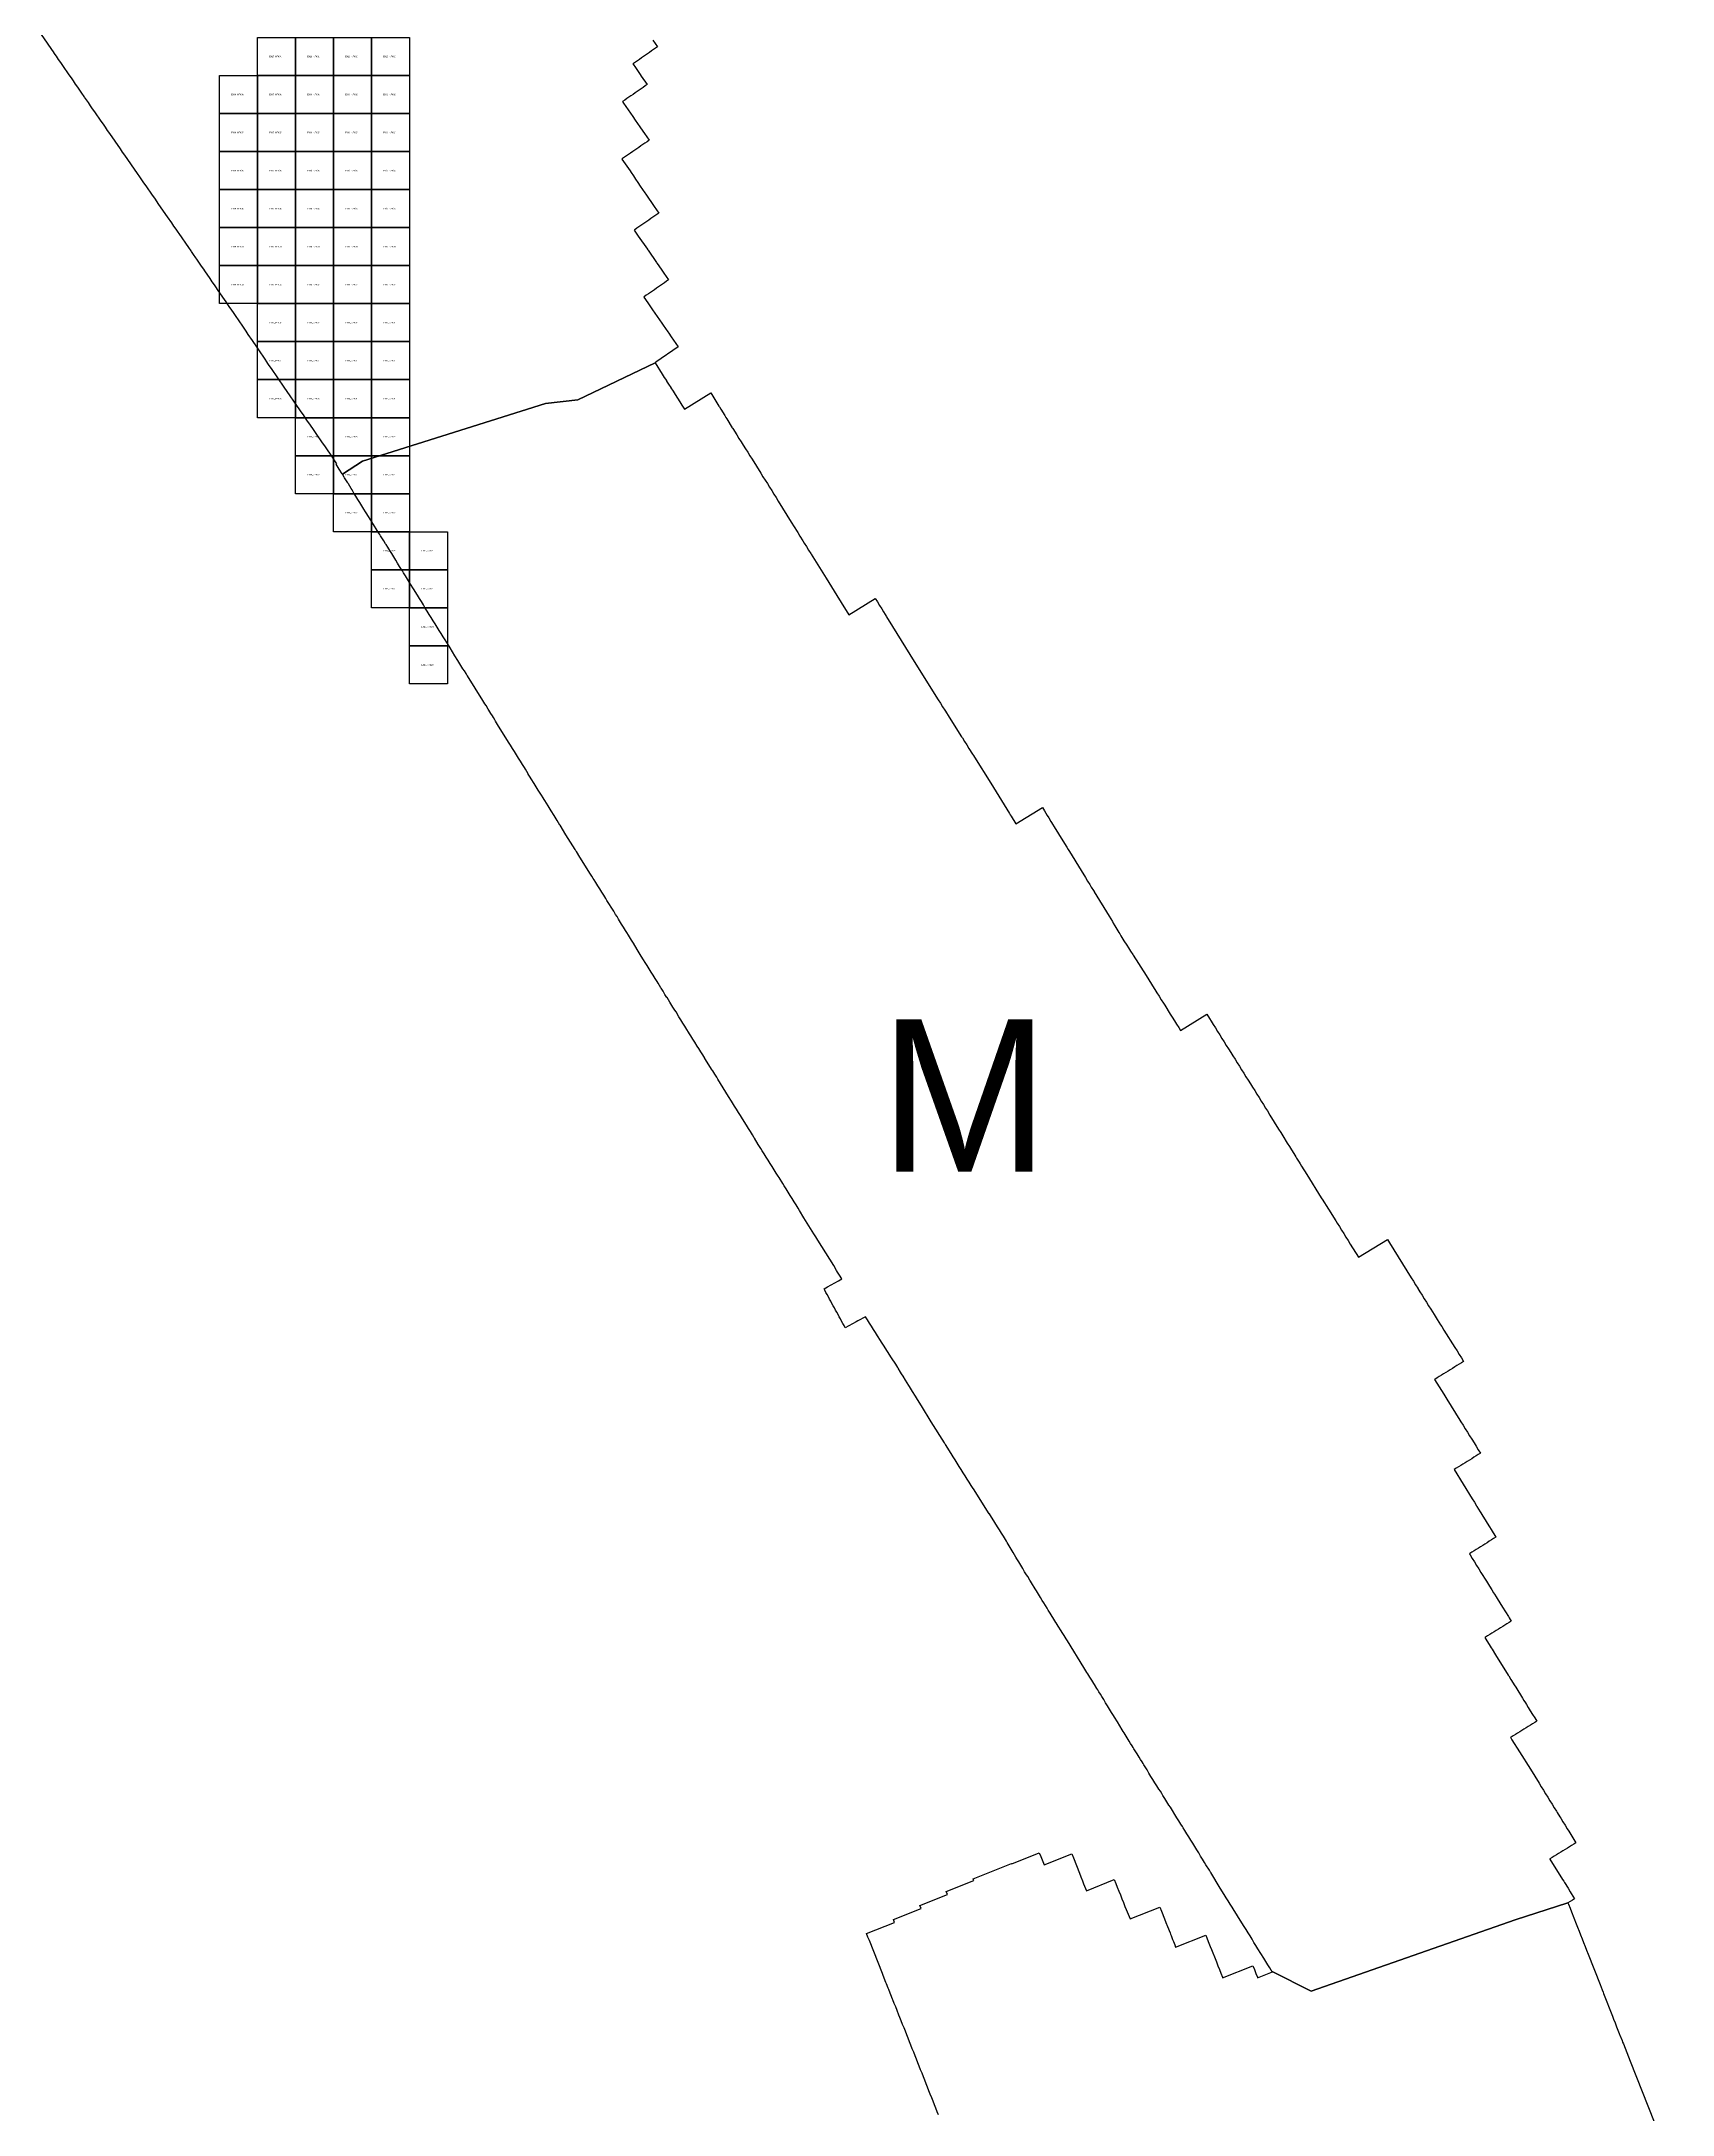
# Model space of a CAD drawing. Extents: x 325000 to 598009, y 7224244 to 7548663.
# Drawn here: x 411317 to 454219, y 7385360 to 7439897 of the extents above; entities that cross this region are included whole.
import ezdxf

# ---------------------------------------------------------------- set-up
doc = ezdxf.new("R2010")
doc.units = 0
for name, color, linetype in [('L', 7, 'Continuous'), ('Limpopo_1', 7, 'Continuous'), ('M', 7, 'Continuous'), ('N', 7, 'Continuous')]:
    doc.layers.add(name, color=color, linetype=linetype)

msp = doc.modelspace()

# ---------------------------------------------------------------- linework, layer by layer
for points in [[(420000, 7439000), (420000, 7440000), (421000, 7440000), (421000, 7439000)], [(420000, 7438000), (420000, 7439000), (421000, 7439000), (421000, 7438000)], [(420000, 7437000), (420000, 7438000), (421000, 7438000), (421000, 7437000)], [(420000, 7436000), (420000, 7437000), (421000, 7437000), (421000, 7436000)], [(420000, 7435000), (420000, 7436000), (421000, 7436000), (421000, 7435000)], [(420000, 7434000), (420000, 7435000), (421000, 7435000), (421000, 7434000)], [(420000, 7433000), (420000, 7434000), (421000, 7434000), (421000, 7433000)], [(420000, 7432000), (420000, 7433000), (421000, 7433000), (421000, 7432000)], [(420000, 7431000), (420000, 7432000), (421000, 7432000), (421000, 7431000)], [(420000, 7430000), (420000, 7431000), (421000, 7431000), (421000, 7430000)], [(420000, 7429000), (420000, 7430000), (421000, 7430000), (421000, 7429000)], [(420000, 7428000), (420000, 7429000), (421000, 7429000), (421000, 7428000)], [(420000, 7427000), (420000, 7428000), (421000, 7428000), (421000, 7427000)], [(420000, 7426000), (420000, 7427000), (421000, 7427000), (421000, 7426000)], [(421000, 7426000), (421000, 7427000), (422000, 7427000), (422000, 7426000)], [(421000, 7425000), (421000, 7426000), (422000, 7426000), (422000, 7425000)], [(421000, 7424000), (421000, 7425000), (422000, 7425000), (422000, 7424000)], [(421000, 7423000), (421000, 7424000), (422000, 7424000), (422000, 7423000)]]:
    msp.add_lwpolyline(points, close=True)
at = {"layer": 'L'}
msp.add_lwpolyline([(434911, 7385354), (434878, 7385435), (434842, 7385527), (434805, 7385619), (434769, 7385711), (434732, 7385803), (434696, 7385895), (434660, 7385987), (434623, 7386079), (434587, 7386170), (434551, 7386262), (434514, 7386354), (434478, 7386446), (434441, 7386538), (434405, 7386630), (434369, 7386722), (434332, 7386814), (434296, 7386906), (434259, 7386997), (434222, 7387089), (434187, 7387181), (434150, 7387273), (434114, 7387365), (434077, 7387457), (434041, 7387549), (434005, 7387641), (433968, 7387733), (433931, 7387824), (433894, 7387916), (433870, 7387977), (433821, 7388099), (433785, 7388191), (433748, 7388283), (433712, 7388375), (433705, 7388391), (433614, 7388622), (433603, 7388651), (433590, 7388683), (433545, 7388797), (433530, 7388834), (433513, 7388877), (433476, 7388971), (433457, 7389018), (433437, 7389070), (433094, 7389937), (433057, 7390029), (433021, 7390121), (433757, 7390413), (433726, 7390494), (434454, 7390782), (434422, 7390863), (435145, 7391149), (435114, 7391230), (435839, 7391517), (435822, 7391560), (436836, 7391962), (436837, 7391959), (437562, 7392245), (437602, 7392145), (437689, 7391927), (438420, 7392216), (438460, 7392116), (438540, 7391914), (438619, 7391713), (438658, 7391611), (438698, 7391511), (438729, 7391430), (438777, 7391308), (438801, 7391249), (439536, 7391539), (439576, 7391439), (439615, 7391338), (439656, 7391238), (439696, 7391137), (439737, 7391037), (439777, 7390936), (439817, 7390836), (439851, 7390752), (439898, 7390635), (439949, 7390505), (440733, 7390815), (440773, 7390714), (440852, 7390512), (440891, 7390411), (440932, 7390311), (441001, 7390138), (441013, 7390109), (441028, 7390070), (441070, 7389965), (441093, 7389908), (441124, 7389828), (441149, 7389767), (441940, 7390080), (441981, 7389980), (442025, 7389868), (442061, 7389779), (442089, 7389706), (442203, 7389420), (442220, 7389376), (442260, 7389276), (442300, 7389175), (442339, 7389075), (442379, 7388974), (442385, 7388958), (443180, 7389273), (443220, 7389172), (443260, 7389071), (443299, 7388970), (443304, 7388958), (443694, 7389112), (443686, 7389125), (444715, 7388604), (450081, 7390482), (451469, 7390932), (451484, 7390893), (451524, 7390792), (451564, 7390691), (451626, 7390532), (451643, 7390490), (451671, 7390417), (451688, 7390373), (451722, 7390288), (451761, 7390188), (451800, 7390087), (451840, 7389986), (451879, 7389885), (451918, 7389785), (451958, 7389684), (451997, 7389583), (452315, 7388778), (452369, 7388639), (452393, 7388577), (452407, 7388541), (452639, 7387945), (452669, 7387871), (452708, 7387770), (452747, 7387669), (452819, 7387488), (452827, 7387468), (452836, 7387445), (452891, 7387306), (452907, 7387267), (452926, 7387219), (453107, 7386765), (454219, 7383948)], dxfattribs=at)
at = {"layer": 'Limpopo_1'}
for points in [[(417000, 7439000), (417000, 7440000), (418000, 7440000), (418000, 7439000)], [(418000, 7439000), (418000, 7440000), (419000, 7440000), (419000, 7439000)], [(419000, 7439000), (419000, 7440000), (420000, 7440000), (420000, 7439000)], [(416000, 7438000), (416000, 7439000), (417000, 7439000), (417000, 7438000)], [(417000, 7438000), (417000, 7439000), (418000, 7439000), (418000, 7438000)], [(418000, 7438000), (418000, 7439000), (419000, 7439000), (419000, 7438000)], [(419000, 7438000), (419000, 7439000), (420000, 7439000), (420000, 7438000)], [(416000, 7437000), (416000, 7438000), (417000, 7438000), (417000, 7437000)], [(417000, 7437000), (417000, 7438000), (418000, 7438000), (418000, 7437000)], [(418000, 7437000), (418000, 7438000), (419000, 7438000), (419000, 7437000)], [(419000, 7437000), (419000, 7438000), (420000, 7438000), (420000, 7437000)], [(416000, 7436000), (416000, 7437000), (417000, 7437000), (417000, 7436000)], [(417000, 7436000), (417000, 7437000), (418000, 7437000), (418000, 7436000)], [(418000, 7436000), (418000, 7437000), (419000, 7437000), (419000, 7436000)], [(419000, 7436000), (419000, 7437000), (420000, 7437000), (420000, 7436000)], [(416000, 7435000), (416000, 7436000), (417000, 7436000), (417000, 7435000)], [(417000, 7435000), (417000, 7436000), (418000, 7436000), (418000, 7435000)], [(418000, 7435000), (418000, 7436000), (419000, 7436000), (419000, 7435000)], [(419000, 7435000), (419000, 7436000), (420000, 7436000), (420000, 7435000)], [(416000, 7434000), (416000, 7435000), (417000, 7435000), (417000, 7434000)], [(417000, 7434000), (417000, 7435000), (418000, 7435000), (418000, 7434000)], [(418000, 7434000), (418000, 7435000), (419000, 7435000), (419000, 7434000)], [(419000, 7434000), (419000, 7435000), (420000, 7435000), (420000, 7434000)], [(416000, 7433000), (416000, 7434000), (417000, 7434000), (417000, 7433000)], [(417000, 7433000), (417000, 7434000), (418000, 7434000), (418000, 7433000)], [(418000, 7433000), (418000, 7434000), (419000, 7434000), (419000, 7433000)], [(419000, 7433000), (419000, 7434000), (420000, 7434000), (420000, 7433000)], [(417000, 7432000), (417000, 7433000), (418000, 7433000), (418000, 7432000)], [(418000, 7432000), (418000, 7433000), (419000, 7433000), (419000, 7432000)], [(419000, 7432000), (419000, 7433000), (420000, 7433000), (420000, 7432000)], [(417000, 7431000), (417000, 7432000), (418000, 7432000), (418000, 7431000)], [(418000, 7431000), (418000, 7432000), (419000, 7432000), (419000, 7431000)], [(419000, 7431000), (419000, 7432000), (420000, 7432000), (420000, 7431000)], [(417000, 7430000), (417000, 7431000), (418000, 7431000), (418000, 7430000)], [(418000, 7430000), (418000, 7431000), (419000, 7431000), (419000, 7430000)], [(419000, 7430000), (419000, 7431000), (420000, 7431000), (420000, 7430000)], [(418000, 7429000), (418000, 7430000), (419000, 7430000), (419000, 7429000)], [(419000, 7429000), (419000, 7430000), (420000, 7430000), (420000, 7429000)], [(418000, 7428000), (418000, 7429000), (419000, 7429000), (419000, 7428000)], [(419000, 7428000), (419000, 7429000), (420000, 7429000), (420000, 7428000)], [(419000, 7427000), (419000, 7428000), (420000, 7428000), (420000, 7427000)], [(420000, 7425000), (420000, 7426000), (421000, 7426000), (421000, 7425000)]]:
    msp.add_lwpolyline(points, close=True, dxfattribs=at)
at = {"layer": 'M'}
msp.add_lwpolyline([(451469, 7390932), (450081, 7390482), (444715, 7388604), (443686, 7389125), (443666, 7389158), (443629, 7389218), (443576, 7389302), (443524, 7389386), (443472, 7389470), (443315, 7389721), (443262, 7389805), (443210, 7389889), (443158, 7389973), (443106, 7390057), (443054, 7390141), (443001, 7390225), (442949, 7390309), (442949, 7390309), (442845, 7390477), (442707, 7390701), (442689, 7390729), (442638, 7390813), (442585, 7390897), (442533, 7390981), (442481, 7391065), (442429, 7391149), (442429, 7391150), (442324, 7391317), (442072, 7391727), (442065, 7391738), (442036, 7391787), (441945, 7391933), (441910, 7391991), (441858, 7392075), (441806, 7392159), (441755, 7392243), (441703, 7392327), (441650, 7392411), (441599, 7392496), (441547, 7392580), (441494, 7392663), (441443, 7392748), (441390, 7392832), (441345, 7392905), (441327, 7392934), (441287, 7393000), (441234, 7393084), (441183, 7393168), (441010, 7393445), (440973, 7393503), (440921, 7393587), (440868, 7393671), (440816, 7393755), (440786, 7393802), (440748, 7393863), (440711, 7393922), (440658, 7394006), (440606, 7394090), (440553, 7394174), (440501, 7394257), (440448, 7394341), (440396, 7394425), (440311, 7394564), (440292, 7394593), (440265, 7394639), (440225, 7394703), (440188, 7394762), (440137, 7394846), (440134, 7394851), (440053, 7394982), (440033, 7395014), (440004, 7395062), (439966, 7395123), (439929, 7395182), (439877, 7395267), (439874, 7395272), (439792, 7395404), (439773, 7395435), (439746, 7395480), (439618, 7395687), (439541, 7395814), (439515, 7395856), (439464, 7395941), (439386, 7396067), (439360, 7396109), (439308, 7396193), (439256, 7396277), (439205, 7396361), (439170, 7396418), (439131, 7396481), (439101, 7396530), (439078, 7396568), (439013, 7396674), (438998, 7396699), (438946, 7396783), (438895, 7396867), (438842, 7396951), (438816, 7396993), (438737, 7397118), (438305, 7397819), (438270, 7397875), (438218, 7397960), (438165, 7398043), (438139, 7398085), (438060, 7398211), (438008, 7398295), (438002, 7398305), (437918, 7398439), (437904, 7398463), (437851, 7398547), (437799, 7398631), (437770, 7398678), (437681, 7398821), (437642, 7398882), (437596, 7398958), (437539, 7399051), (437487, 7399135), (437456, 7399186), (437427, 7399234), (437384, 7399303), (437332, 7399388), (437317, 7399415), (437257, 7399512), (437229, 7399557), (437178, 7399641), (437127, 7399726), (437076, 7399811), (437026, 7399896), (436975, 7399980), (436950, 7400023), (436873, 7400150), (436823, 7400235), (436773, 7400320), (436722, 7400405), (436697, 7400448), (436621, 7400575), (436567, 7400658), (436514, 7400741), (436461, 7400825), (436321, 7401046), (436302, 7401075), (436249, 7401159), (436248, 7401160), (435828, 7401824), (435826, 7401827), (435773, 7401910), (435720, 7401994), (435667, 7402077), (435614, 7402161), (435563, 7402245), (435509, 7402329), (435457, 7402412), (435404, 7402496), (435352, 7402580), (435299, 7402663), (435246, 7402747), (435097, 7402985), (435089, 7402998), (435070, 7403029), (434722, 7403585), (434461, 7404005), (434357, 7404173), (434304, 7404257), (434231, 7404377), (434201, 7404425), (434150, 7404510), (434132, 7404538), (434047, 7404679), (433982, 7404783), (433942, 7404846), (433916, 7404888), (433851, 7404993), (433838, 7405014), (433785, 7405098), (433679, 7405264), (433678, 7405264), (433678, 7405265), (433571, 7405430), (433571, 7405430), (433571, 7405431), (433464, 7405597), (433411, 7405680), (433384, 7405722), (433305, 7405847), (433252, 7405930), (433199, 7406014), (433146, 7406098), (433094, 7406181), (433041, 7406265), (432991, 7406345), (432792, 7406237), (432744, 7406211), (432649, 7406160), (432554, 7406109), (432459, 7406058), (432427, 7406116), (432395, 7406174), (432364, 7406231), (432332, 7406289), (432301, 7406347), (432269, 7406406), (432237, 7406464), (432205, 7406522), (432174, 7406580), (432142, 7406638), (432110, 7406697), (432078, 7406755), (432047, 7406813), (432015, 7406871), (431983, 7406929), (431952, 7406987), (431920, 7407045), (431900, 7407081), (431995, 7407133), (432089, 7407185), (432184, 7407238), (432278, 7407290), (432370, 7407341), (432309, 7407440), (432258, 7407524), (432232, 7407566), (432155, 7407693), (431736, 7408364), (431684, 7408448), (431632, 7408532), (431590, 7408600), (431372, 7408952), (431256, 7409141), (431216, 7409204), (431164, 7409289), (431112, 7409373), (431061, 7409457), (431009, 7409541), (430957, 7409625), (430906, 7409710), (430853, 7409794), (430816, 7409854), (430718, 7410012), (430697, 7410045), (430645, 7410129), (430592, 7410213), (430540, 7410297), (430487, 7410381), (430434, 7410464), (430381, 7410548), (430329, 7410631), (430276, 7410715), (430241, 7410772), (430171, 7410883), (430068, 7411050), (430067, 7411051), (430015, 7411135), (429964, 7411219), (429911, 7411303), (429860, 7411388), (429858, 7411390), (429757, 7411553), (429756, 7411556), (429704, 7411640), (429651, 7411724), (429600, 7411808), (429548, 7411892), (429495, 7411976), (429469, 7412018), (429390, 7412143), (429107, 7412601), (429078, 7412647), (429026, 7412732), (428973, 7412815), (428960, 7412837), (428766, 7413145), (428763, 7413150), (428710, 7413234), (428657, 7413317), (428604, 7413401), (428565, 7413464), (428500, 7413568), (428447, 7413652), (428396, 7413737), (428360, 7413794), (428334, 7413837), (428292, 7413905), (428240, 7413989), (428188, 7414073), (428136, 7414157), (428085, 7414242), (428007, 7414366), (427980, 7414409), (427927, 7414493), (427875, 7414577), (427848, 7414620), (427772, 7414742), (427770, 7414745), (427717, 7414828), (427665, 7414912), (427613, 7414996), (427611, 7414999), (427535, 7415121), (427508, 7415164), (427456, 7415248), (427405, 7415332), (427353, 7415416), (427300, 7415500), (427248, 7415584), (427196, 7415668), (427154, 7415736), (427092, 7415836), (426989, 7416005), (426886, 7416174), (426834, 7416258), (426783, 7416342), (426756, 7416386), (426714, 7416453), (426679, 7416510), (426627, 7416595), (426575, 7416679), (426523, 7416763), (426496, 7416807), (426455, 7416874), (426419, 7416931), (426368, 7417015), (426189, 7417302), (426158, 7417351), (426106, 7417435), (426054, 7417519), (426002, 7417603), (425949, 7417687), (425897, 7417770), (425854, 7417838), (425832, 7417874), (425792, 7417938), (425759, 7417990), (425477, 7418440), (425386, 7418587), (425372, 7418608), (425355, 7418637), (425112, 7419028), (424957, 7419280), (424956, 7419281), (424955, 7419283), (424879, 7419406), (424852, 7419449), (424801, 7419533), (424799, 7419535), (424723, 7419659), (424697, 7419702), (424645, 7419786), (424558, 7419925), (424540, 7419953), (424514, 7419996), (424471, 7420065), (424435, 7420121), (424383, 7420205), (424330, 7420289), (424278, 7420372), (424201, 7420498), (424174, 7420541), (424122, 7420625), (424121, 7420627), (424045, 7420750), (424019, 7420793), (423967, 7420877), (423915, 7420961), (423863, 7421046), (423811, 7421130), (423759, 7421214), (423707, 7421298), (423655, 7421382), (423603, 7421466), (423576, 7421509), (423342, 7421886), (423259, 7422020), (423238, 7422054), (423203, 7422112), (423177, 7422154), (423134, 7422222), (423083, 7422307), (423064, 7422336), (423010, 7422424), (422979, 7422475), (422927, 7422559), (422521, 7423208), (422508, 7423230), (422484, 7423268), (422440, 7423339), (422403, 7423397), (422351, 7423481), (422298, 7423565), (422270, 7423610), (422193, 7423733), (422064, 7423942), (422037, 7423985), (422020, 7424013), (421933, 7424153), (421882, 7424237), (421831, 7424322), (421778, 7424405), (421726, 7424489), (421673, 7424573), (421622, 7424658), (421570, 7424742), (421517, 7424826), (421465, 7424909), (421413, 7424993), (421361, 7425077), (421309, 7425161), (421256, 7425245), (421204, 7425329), (421101, 7425497), (421101, 7425498), (421101, 7425498), (421023, 7425624), (420997, 7425666), (420946, 7425751), (420894, 7425835), (420841, 7425919), (420810, 7425969), (420755, 7426058), (420737, 7426086), (420685, 7426170), (420634, 7426255), (420581, 7426339), (420529, 7426423), (420476, 7426506), (420424, 7426590), (420380, 7426661), (420365, 7426684), (420319, 7426758), (420300, 7426788), (420237, 7426889), (420214, 7426925), (420189, 7426966), (420004, 7427261), (419919, 7427399), (419901, 7427429), (419873, 7427474), (419843, 7427523), (419796, 7427597), (419744, 7427681), (419693, 7427765), (419641, 7427849), (419589, 7427934), (419537, 7428017), (419485, 7428102), (419463, 7428138), (419389, 7428259), (419382, 7428270), (419374, 7428283), (419291, 7428417), (419278, 7428439), (419233, 7428512), (419760, 7428860), (424576, 7430372), (425425, 7430471), (427456, 7431443), (427643, 7431147), (427698, 7431061), (427753, 7430974), (427759, 7430964), (427814, 7430878), (427870, 7430791), (427875, 7430782), (427930, 7430695), (427987, 7430606), (428104, 7430420), (428162, 7430329), (428176, 7430306), (428228, 7430223), (428920, 7430653), (428978, 7430562), (429135, 7430307), (429148, 7430285), (429185, 7430226), (429291, 7430054), (429319, 7430009), (429345, 7429966), (429487, 7429737), (429490, 7429732), (429498, 7429719), (429604, 7429548), (429662, 7429456), (429719, 7429365), (429777, 7429273), (429835, 7429182), (429893, 7429090), (429950, 7428998), (430006, 7428908), (430238, 7428540), (430295, 7428448), (430352, 7428356), (430410, 7428264), (430466, 7428172), (430524, 7428080), (430582, 7427988), (430639, 7427897), (430697, 7427805), (431040, 7427253), (431192, 7427006), (431210, 7426976), (431265, 7426887), (431343, 7426760), (431381, 7426700), (431437, 7426607), (431494, 7426515), (431552, 7426423), (431559, 7426411), (431955, 7425781), (432241, 7425321), (432467, 7424952), (432523, 7424859), (432552, 7424810), (433250, 7425244), (433306, 7425151), (433363, 7425059), (433419, 7424967), (433463, 7424894), (433505, 7424826), (433532, 7424782), (433542, 7424764), (433701, 7424505), (434271, 7423587), (434905, 7422580), (434963, 7422489), (435021, 7422397), (435079, 7422306), (435097, 7422276), (435194, 7422123), (435519, 7421608), (435540, 7421574), (435598, 7421483), (435656, 7421391), (435713, 7421300), (435809, 7421146), (435828, 7421116), (435855, 7421073), (436286, 7420383), (436781, 7419584), (436799, 7419556), (436823, 7419516), (436948, 7419314), (437643, 7419745), (437700, 7419653), (437771, 7419538), (437813, 7419469), (437870, 7419377), (437888, 7419346), (437983, 7419192), (438039, 7419100), (438095, 7419007), (438286, 7418700), (438324, 7418640), (438354, 7418591), (438666, 7418089), (438777, 7417903), (438834, 7417811), (438890, 7417719), (438931, 7417651), (438987, 7417560), (439003, 7417534), (439009, 7417525), (439397, 7416888), (439484, 7416744), (439509, 7416703), (439553, 7416629), (439658, 7416455), (439677, 7416425), (439710, 7416370), (439788, 7416239), (439861, 7416125), (439905, 7416057), (439963, 7415966), (440021, 7415875), (440030, 7415861), (440370, 7415328), (440514, 7415098), (440542, 7415053), (440599, 7414961), (440656, 7414869), (440714, 7414778), (440771, 7414686), (440829, 7414594), (440862, 7414541), (441008, 7414308), (441059, 7414228), (441116, 7414136), (441174, 7414045), (441232, 7413953), (441276, 7413881), (441968, 7414311), (442042, 7414192), (442083, 7414128), (442140, 7414036), (442197, 7413944), (442254, 7413853), (442311, 7413761), (442368, 7413669), (442426, 7413578), (442482, 7413485), (442540, 7413394), (442597, 7413303), (442655, 7413211), (442712, 7413120), (442770, 7413028), (442827, 7412937), (442884, 7412845), (442942, 7412753), (442999, 7412662), (443057, 7412571), (443114, 7412479), (443172, 7412388), (443229, 7412296), (443287, 7412205), (443344, 7412113), (443402, 7412022), (443459, 7411930), (443516, 7411839), (443562, 7411764), (443631, 7411655), (443859, 7411285), (443915, 7411196), (443970, 7411106), (444086, 7410918), (444142, 7410828), (444198, 7410736), (444256, 7410644), (444312, 7410552), (444331, 7410523), (444399, 7410414), (444427, 7410369), (444464, 7410309), (444598, 7410094), (444980, 7409478), (444996, 7409451), (445003, 7409439), (445167, 7409175), (445359, 7408869), (445397, 7408810), (445455, 7408718), (445512, 7408627), (445570, 7408535), (445627, 7408444), (445685, 7408352), (445742, 7408261), (445960, 7407912), (446719, 7408383), (446776, 7408291), (447348, 7407369), (447404, 7407280), (447461, 7407188), (447516, 7407097), (447518, 7407095), (447575, 7407004), (447631, 7406912), (447689, 7406820), (447746, 7406729), (447804, 7406637), (447862, 7406546), (447948, 7406408), (447976, 7406362), (448032, 7406272), (448119, 7406132), (448148, 7406087), (448205, 7405995), (448493, 7405537), (448553, 7405447), (448610, 7405355), (448667, 7405263), (448724, 7405171), (448665, 7405135), (448607, 7405099), (448549, 7405062), (448490, 7405026), (448432, 7404990), (448374, 7404954), (448315, 7404918), (448257, 7404881), (448199, 7404845), (448140, 7404809), (448082, 7404773), (448024, 7404737), (447965, 7404701), (447962, 7404698), (448201, 7404313), (448256, 7404226), (448313, 7404134), (448370, 7404042), (448427, 7403950), (448484, 7403859), (448541, 7403767), (448598, 7403675), (448655, 7403583), (448712, 7403492), (448769, 7403400), (448826, 7403308), (448883, 7403216), (448937, 7403128), (448998, 7403029), (449053, 7402941), (449110, 7402849), (449167, 7402757), (449110, 7402722), (449052, 7402686), (448994, 7402650), (448937, 7402614), (448879, 7402578), (448821, 7402542), (448763, 7402506), (448705, 7402471), (448647, 7402435), (448589, 7402399), (448531, 7402363), (448474, 7402327), (448949, 7401560), (449006, 7401468), (449062, 7401375), (449073, 7401358), (449157, 7401220), (449175, 7401191), (449233, 7401099), (449289, 7401007), (449345, 7400914), (449402, 7400822), (449446, 7400749), (449571, 7400545), (449513, 7400510), (449457, 7400475), (449400, 7400440), (449343, 7400404), (449286, 7400369), (449229, 7400334), (449172, 7400298), (449115, 7400263), (449058, 7400227), (449001, 7400192), (448944, 7400157), (448887, 7400121), (448877, 7400115), (448896, 7400083), (448953, 7399992), (449010, 7399899), (449066, 7399807), (449123, 7399715), (449179, 7399623), (449323, 7399392), (449351, 7399348), (449409, 7399256), (449466, 7399164), (449512, 7399089), (449538, 7399048), (449580, 7398981), (449608, 7398935), (449751, 7398705), (449902, 7398459), (449921, 7398429), (449978, 7398337), (449922, 7398302), (449865, 7398267), (449808, 7398232), (449752, 7398197), (449695, 7398162), (449639, 7398126), (449582, 7398091), (449525, 7398056), (449468, 7398021), (449412, 7397986), (449355, 7397951), (449298, 7397916), (449284, 7397907), (449337, 7397820), (449394, 7397729), (449452, 7397637), (449474, 7397600), (449566, 7397453), (449900, 7396916), (449909, 7396901), (449966, 7396809), (450070, 7396642), (450080, 7396625), (450093, 7396604), (450275, 7396310), (450308, 7396256), (450349, 7396189), (450377, 7396144), (450422, 7396072), (450478, 7395980), (450536, 7395888), (450594, 7395796), (450651, 7395705), (450595, 7395670), (450539, 7395635), (450482, 7395600), (450425, 7395565), (450369, 7395530), (450312, 7395495), (450256, 7395460), (450199, 7395425), (450143, 7395390), (450086, 7395355), (450029, 7395319), (449972, 7395284), (449959, 7395276), (449962, 7395272), (449996, 7395215), (450190, 7394903), (450479, 7394445), (450708, 7394077), (450765, 7393985), (450822, 7393892), (450878, 7393800), (450936, 7393708), (450993, 7393616), (451050, 7393524), (451108, 7393432), (451164, 7393340), (451184, 7393307), (451253, 7393196), (451279, 7393156), (451336, 7393064), (451393, 7392972), (451450, 7392880), (451493, 7392811), (451678, 7392511), (451622, 7392476), (451565, 7392441), (451508, 7392406), (451452, 7392371), (451395, 7392336), (451338, 7392300), (451281, 7392265), (451223, 7392230), (451166, 7392194), (451109, 7392159), (451052, 7392123), (450994, 7392088), (450989, 7392084), (450991, 7392080), (451329, 7391541), (451356, 7391498), (451374, 7391468), (451471, 7391314), (451528, 7391222), (451556, 7391177), (451641, 7391038), (451584, 7391003), (451527, 7390967), (451469, 7390932)], close=True, dxfattribs=at)
at = {"layer": 'N'}
msp.add_lwpolyline([(427401, 7439933), (427462, 7439844), (427522, 7439755), (427471, 7439720), (427419, 7439683), (427366, 7439647), (427314, 7439611), (427261, 7439574), (427208, 7439538), (427155, 7439501), (427101, 7439464), (427048, 7439427), (426994, 7439390), (426940, 7439353), (426886, 7439315), (426874, 7439307), (426881, 7439297), (426939, 7439211), (427045, 7439058), (427065, 7439030), (427094, 7438988), (427249, 7438763), (427195, 7438726), (427143, 7438690), (427090, 7438653), (427037, 7438617), (426983, 7438580), (426930, 7438543), (426876, 7438505), (426822, 7438468), (426767, 7438431), (426713, 7438393), (426658, 7438355), (426604, 7438317), (426601, 7438316), (426628, 7438277), (426871, 7437920), (426933, 7437831), (426994, 7437743), (427056, 7437654), (427076, 7437624), (427178, 7437476), (427239, 7437387), (427299, 7437297), (427246, 7437260), (427191, 7437223), (427138, 7437186), (427084, 7437148), (427030, 7437111), (426975, 7437073), (426921, 7437036), (426868, 7436999), (426814, 7436962), (426760, 7436925), (426707, 7436888), (426653, 7436851), (426600, 7436814), (426586, 7436804), (426798, 7436490), (426824, 7436452), (426885, 7436363), (426945, 7436273), (427006, 7436183), (427066, 7436094), (427127, 7436004), (427188, 7435915), (427212, 7435880), (427431, 7435558), (427556, 7435381), (427503, 7435344), (427451, 7435308), (427399, 7435272), (427346, 7435236), (427294, 7435200), (427242, 7435164), (427189, 7435128), (427137, 7435092), (427084, 7435055), (427032, 7435019), (426979, 7434982), (426925, 7434945), (426904, 7434931), (427011, 7434779), (427253, 7434430), (427258, 7434424), (427272, 7434403), (427494, 7434083), (427504, 7434069), (427539, 7434018), (427653, 7433853), (427689, 7433802), (427751, 7433714), (427812, 7433624), (427760, 7433588), (427707, 7433551), (427653, 7433514), (427600, 7433478), (427547, 7433441), (427494, 7433404), (427440, 7433367), (427387, 7433330), (427333, 7433293), (427280, 7433257), (427226, 7433220), (427173, 7433183), (427158, 7433172), (427263, 7433018), (427352, 7432891), (427387, 7432841), (427448, 7432752), (427510, 7432663), (427572, 7432574), (427633, 7432485), (427672, 7432430), (427793, 7432256), (427819, 7432219), (427880, 7432130), (428004, 7431952), (428067, 7431865), (427475, 7431456), (427456, 7431443), (425425, 7430471), (424576, 7430372), (419760, 7428860), (419233, 7428512), (419226, 7428523), (419148, 7428649), (419122, 7428691), (419070, 7428775), (419090, 7428788), (418999, 7428919), (418989, 7428932), (418933, 7429013), (418822, 7429176), (418766, 7429258), (418710, 7429340), (418653, 7429420), (418597, 7429501), (418542, 7429584), (418486, 7429665), (418375, 7429828), (418318, 7429909), (418262, 7429990), (418206, 7430072), (418149, 7430152), (418110, 7430210), (417700, 7430802), (417365, 7431291), (417310, 7431373), (417273, 7431428), (417247, 7431467), (417199, 7431537), (417145, 7431619), (417090, 7431702), (417034, 7431783), (416979, 7431865), (416867, 7432028), (416757, 7432192), (416701, 7432273), (416646, 7432355), (416592, 7432438), (416535, 7432519), (416480, 7432601), (416458, 7432634), (416401, 7432717), (416369, 7432764), (416324, 7432829), (416258, 7432927), (416201, 7433008), (416173, 7433049), (416088, 7433170), (415949, 7433374), (415921, 7433414), (415865, 7433496), (415809, 7433578), (415752, 7433658), (415614, 7433861), (415585, 7433903), (415529, 7433984), (415473, 7434066), (415417, 7434147), (415361, 7434228), (415333, 7434270), (415264, 7434371), (415250, 7434391), (415194, 7434473), (414937, 7434843), (414912, 7434879), (414856, 7434960), (414800, 7435041), (414744, 7435122), (414632, 7435284), (414632, 7435285), (414631, 7435286), (414408, 7435609), (414408, 7435610), (414407, 7435611), (414296, 7435773), (414239, 7435854), (414183, 7435935), (414126, 7436016), (414069, 7436097), (414013, 7436178), (413956, 7436259), (413900, 7436340), (413843, 7436420), (413505, 7436908), (413450, 7436989), (413394, 7437071), (413114, 7437475), (413113, 7437477), (413057, 7437558), (413001, 7437639), (412944, 7437720), (412888, 7437802), (412832, 7437883), (412776, 7437964), (412719, 7438045), (412663, 7438126), (412607, 7438207), (412551, 7438289), (412450, 7438434), (412439, 7438451), (412382, 7438533), (412327, 7438614), (412270, 7438695), (412215, 7438777), (412158, 7438858), (412103, 7438939), (412047, 7439021), (411991, 7439102), (411934, 7439183), (411878, 7439265), (411822, 7439346), (411766, 7439427), (411709, 7439508), (411654, 7439590), (411647, 7439599), (411317, 7440077)], dxfattribs=at)

# ---------------------------------------------------------------- texts
for s, height, p in [('E420_N7439', 40, (420308, 7439480)), ('E420_N7438', 40, (420308, 7438480)), ('E420_N7437', 40, (420308, 7437480)), ('E420_N7436', 40, (420308, 7436480)), ('E420_N7435', 40, (420308, 7435480)), ('E420_N7434', 40, (420308, 7434480)), ('E420_N7433', 40, (420308, 7433480)), ('E420_N7432', 40, (420308, 7432480)), ('E420_N7431', 40, (420308, 7431480)), ('E420_N7430', 40, (420308, 7430480)), ('E420_N7429', 40, (420308, 7429480)), ('E420_N7428', 40, (420308, 7428480)), ('E420_N7427', 40, (420308, 7427480)), ('E420_N7426', 40, (420307, 7426480)), ('E421_N7426', 40, (421308, 7426480)), ('E421_N7425', 40, (421308, 7425480)), ('E421_N7424', 40, (421308, 7424480)), ('E421_N7423', 40, (421308, 7423480)), ('M', 4000, (433367, 7410168))]:
    msp.add_text(s, height=height).set_placement(p)
at = {"layer": 'Limpopo_1'}
for s, p in [('E417_N7439', (417308, 7439480)), ('E418_N7439', (418308, 7439480)), ('E419_N7439', (419308, 7439480)), ('E416_N7438', (416308, 7438480)), ('E417_N7438', (417308, 7438480)), ('E418_N7438', (418308, 7438480)), ('E419_N7438', (419308, 7438480)), ('E416_N7437', (416308, 7437480)), ('E417_N7437', (417308, 7437480)), ('E418_N7437', (418308, 7437480)), ('E419_N7437', (419308, 7437480)), ('E416_N7436', (416308, 7436480)), ('E417_N7436', (417308, 7436480)), ('E418_N7436', (418308, 7436480)), ('E419_N7436', (419308, 7436480)), ('E416_N7435', (416308, 7435480)), ('E417_N7435', (417308, 7435480)), ('E418_N7435', (418308, 7435480)), ('E419_N7435', (419308, 7435480)), ('E416_N7434', (416308, 7434480)), ('E417_N7434', (417308, 7434480)), ('E418_N7434', (418308, 7434480)), ('E419_N7434', (419308, 7434480)), ('E416_N7433', (416308, 7433480)), ('E417_N7433', (417308, 7433480)), ('E418_N7433', (418308, 7433480)), ('E419_N7433', (419308, 7433480)), ('E417_N7432', (417308, 7432480)), ('E418_N7432', (418308, 7432480)), ('E419_N7432', (419308, 7432480)), ('E417_N7431', (417308, 7431480)), ('E418_N7431', (418308, 7431480)), ('E419_N7431', (419308, 7431480)), ('E417_N7430', (417308, 7430480)), ('E418_N7430', (418308, 7430480)), ('E419_N7430', (419308, 7430480)), ('E418_N7429', (418308, 7429480)), ('E419_N7429', (419308, 7429480)), ('E418_N7428', (418308, 7428480)), ('E419_N7428', (419308, 7428480)), ('E419_N7427', (419308, 7427480)), ('E420_N7425', (420308, 7425480))]:
    msp.add_text(s, height=40, dxfattribs=at).set_placement(p)

doc.saveas('drawing.dxf')
